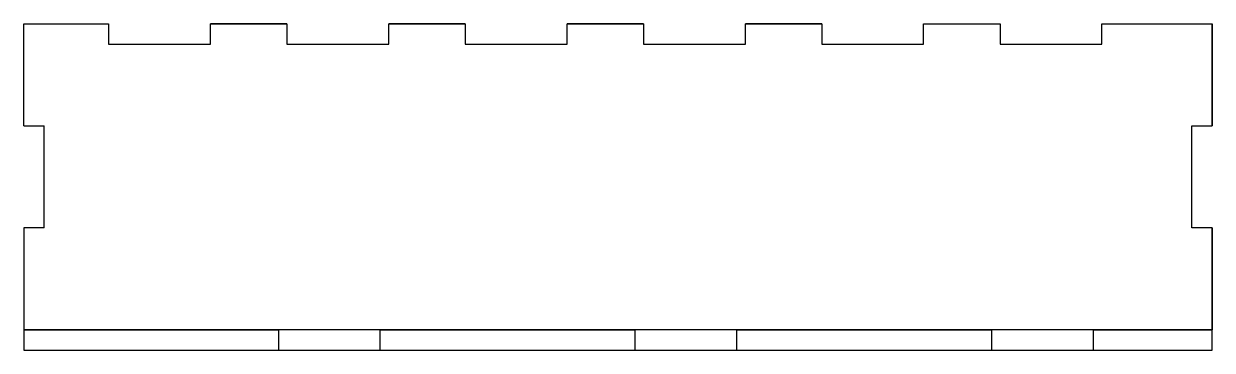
# Model space of a CAD drawing. Header units: millimetres. Extents: x -175 to 175, y 0 to 96.
import ezdxf

# ---------------------------------------------------------------- set-up
doc = ezdxf.new("R2010")
doc.units = ezdxf.units.MM
doc.layers.get('0').update_dxf_attribs({"linetype": 'CONTINUOUS'})

msp = doc.modelspace()

# ---------------------------------------------------------------- linework, layer by layer
for p, q in [((-175, 96), (-150, 96)), ((-175, 66), (-175, 96)), ((-150, 96), (-150, 90)), ((-120, 90), (-120, 96)), ((-120, 96), (-97.5, 96)), ((-97.5, 96), (-97.5, 90)), ((-67.5, 90), (-67.5, 96)), ((-45, 96), (-45, 90)), ((-15, 90), (-15, 96)), ((-15, 96), (7.5, 96)), ((7.5, 96), (7.5, 90)), ((37.5, 90), (37.5, 96)), ((60, 96), (60, 90)), ((90, 90), (90, 96)), ((90, 96), (112.5, 96)), ((90, 96), (112.5, 96)), ((112.5, 96), (112.5, 90)), ((142.5, 90), (142.5, 96)), ((142.5, 96), (175, 96)), ((-150, 90), (-120, 90)), ((-97.5, 90), (-67.5, 90)), ((-45, 90), (-15, 90)), ((7.5, 90), (37.5, 90)), ((60, 90), (90, 90)), ((112.5, 90), (142.5, 90)), ((-175, 66), (-169, 66)), ((-169, 36), (-169, 66)), ((169, 36), (169, 66)), ((169, 66), (175, 66)), ((-169, 36), (-175, 36)), ((-175, 36), (-175, 6)), ((175, 36), (169, 36)), ((175, 6), (175, 36)), ((175, 36), (175, 6)), ((-175, 6), (-100, 6)), ((-100, 6), (-100, 0)), ((-70, 0), (-70, 6)), ((-70, 6), (5, 6)), ((5, 6), (5, 0)), ((35, 0), (35, 6)), ((35, 6), (110, 6)), ((110, 6), (110, 0)), ((140, 0), (140, 6)), ((140, 6), (175, 6)), ((-100, 0), (-70, 0)), ((5, 0), (35, 0)), ((110, 0), (140, 0))]:
    msp.add_line(p, q)
for points in [[(-120, 96), (-97.5, 96)], [(-67.5, 96), (-45, 96)], [(-15, 96), (7.5, 96)], [(37.5, 96), (60, 96)], [(175, 66), (175, 96)], [(-175, 0), (175, 0), (175, 6), (-175, 6)]]:
    msp.add_lwpolyline(points, close=True)

doc.saveas('drawing.dxf')
